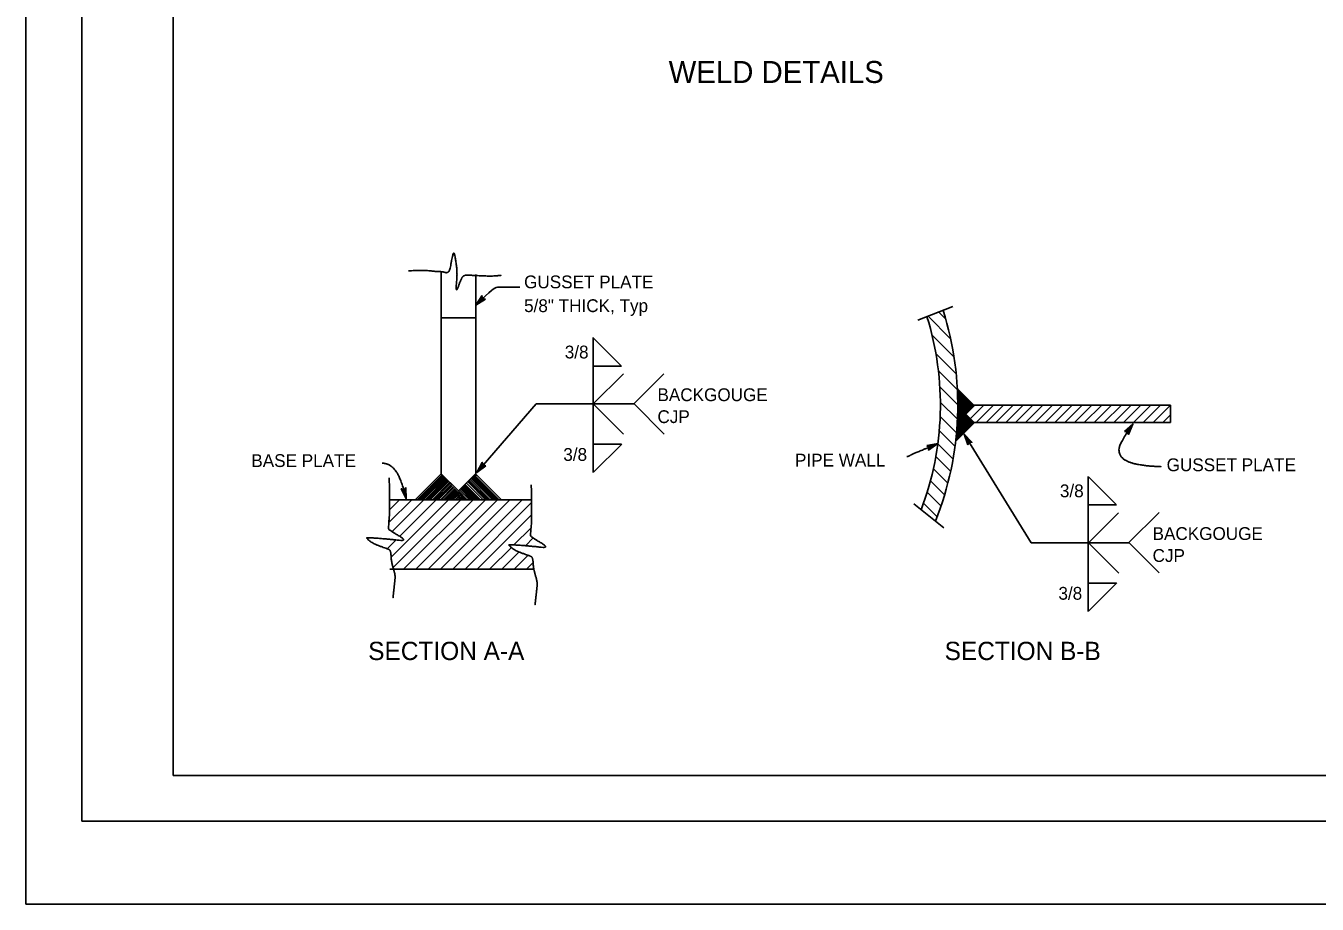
# Model space of a CAD drawing. Extents: x -894 to 866, y -476 to 714.
# Drawn here: x -894 to -188, y -476 to 4 of the extents above; entities that cross this region are included whole.
import ezdxf

# ---------------------------------------------------------------- set-up
doc = ezdxf.new("R2010")
doc.units = 0
for name, color, linetype in [('10 Sheet Format', 7, 'Continuous'), ('56 Stage 3 Anno', 7, 'Continuous'), ('57 Undefined', 7, 'Continuous'), ('60 Nongeo Data', 7, 'Continuous')]:
    doc.layers.add(name, color=color, linetype=linetype)

msp = doc.modelspace()

# ---------------------------------------------------------------- linework, layer by layer
at = {"layer": '10 Sheet Format'}
for p, q in [((-863.46, 668.96), (-863.46, -431.04)), ((-813.45, 643.96), (-813.45, -406.04)), ((-813.45, -406.04), (811.55, -406.04)), ((-863.46, -431.04), (836.55, -431.04))]:
    msp.add_line(p, q, dxfattribs=at)
for points in [[(-894.04, 713.58), (865.96, 713.58), (865.96, -476.42), (-894.04, -476.42)], [(-863.46, -431.04), (836.55, -431.04), (836.55, 668.96), (-863.46, 668.96)]]:
    msp.add_lwpolyline(points, close=True, dxfattribs=at)
at = {"layer": '56 Stage 3 Anno'}
for p, q in [((-644.49, -143.64), (-644.49, -143.64)), ((-642.61, -145.53), (-642.61, -145.53)), ((-647.8, -148.82), (-647.8, -148.82)), ((-583.65, -240.39), (-583.65, -166.52)), ((-583.62, -166.7), (-568.36, -181.96)), ((-568.17, -182.15), (-583.65, -182.15)), ((-583.61, -202.83), (-567.14, -186.36)), ((-561.39, -202.74), (-544.92, -186.27)), ((-647.25, -240.26), (-614.93, -202.81)), ((-614.93, -202.81), (-561.27, -202.81)), ((-583.49, -202.9), (-567.02, -219.37)), ((-561.27, -202.81), (-544.8, -219.28)), ((-292.94, -217.9), (-292.94, -217.9)), ((-288.35, -213.82), (-288.35, -213.82)), ((-568.14, -224.84), (-583.65, -224.84)), ((-583.54, -240.23), (-568.06, -224.75)), ((-401.19, -225.59), (-401.19, -225.59)), ((-395.16, -224.42), (-395.16, -224.42)), ((-344.05, -278.75), (-380.71, -219.33)), ((-380.71, -219.33), (-380.71, -219.33)), ((-378.7, -225.14), (-378.7, -225.14)), ((-376.43, -223.74), (-376.43, -223.74)), ((-290.78, -219.46), (-290.78, -219.46)), ((-400.12, -228.04), (-400.12, -228.04)), ((-644.34, -234.85), (-644.34, -234.85)), ((-642.32, -236.59), (-642.32, -236.59)), ((-647.25, -240.26), (-647.25, -240.26)), ((-312.77, -316.33), (-312.77, -242.46)), ((-312.75, -242.64), (-297.48, -257.9)), ((-688.7, -249.2), (-688.7, -249.2)), ((-686.12, -248.53), (-686.12, -248.53)), ((-685.91, -254.67), (-685.91, -254.67)), ((-297.29, -258.09), (-312.77, -258.09)), ((-312.74, -278.77), (-296.27, -262.3)), ((-290.52, -278.68), (-274.05, -262.21)), ((-344.05, -278.75), (-290.4, -278.75)), ((-312.61, -278.84), (-296.14, -295.3)), ((-290.4, -278.75), (-273.93, -295.22)), ((-297.27, -300.78), (-312.77, -300.78)), ((-312.66, -316.17), (-297.18, -300.69))]:
    msp.add_line(p, q, dxfattribs=at)
for points in [[(-642.61, -145.53), (-647.8, -148.82), (-644.49, -143.64), (-644.39, -144.04), (-646.82, -147.83), (-643.01, -145.43), (-643.41, -145.32), (-645.84, -146.87), (-644.29, -144.44), (-644.19, -144.84), (-644.86, -145.89), (-643.81, -145.22), (-644.12, -145.14), (-644.49, -143.64), (-644.12, -145.14)], [(-292.94, -217.9), (-288.35, -213.82), (-290.78, -219.46), (-290.94, -219.08), (-289.16, -214.95), (-292.53, -217.94), (-292.12, -217.97), (-289.96, -216.06), (-291.1, -218.7), (-291.27, -218.32), (-290.77, -217.18), (-291.71, -218.01), (-291.39, -218.04), (-290.78, -219.46), (-291.39, -218.04)], [(-401.19, -225.59), (-395.16, -224.42), (-400.12, -228.04), (-400.07, -227.63), (-396.43, -224.98), (-400.85, -225.83), (-400.52, -226.07), (-397.69, -225.52), (-400.01, -227.22), (-399.96, -226.81), (-398.95, -226.07), (-400.18, -226.31), (-399.92, -226.5), (-400.12, -228.04), (-399.92, -226.5)], [(-378.7, -225.14), (-380.71, -219.33), (-376.43, -223.74), (-376.85, -223.74), (-379.98, -220.51), (-378.51, -224.77), (-378.32, -224.41), (-379.27, -221.68), (-377.26, -223.75), (-377.67, -223.75), (-378.54, -222.86), (-378.13, -224.04), (-377.98, -223.76), (-376.43, -223.74), (-377.98, -223.76)], [(-642.32, -236.59), (-647.25, -240.26), (-644.34, -234.84), (-644.21, -235.24), (-646.35, -239.2), (-642.73, -236.52), (-643.13, -236.45), (-645.45, -238.17), (-644.08, -235.63), (-643.95, -236.02), (-644.54, -237.12), (-643.54, -236.38), (-643.86, -236.32), (-644.34, -234.84), (-643.86, -236.32)], [(-686.12, -248.53), (-685.91, -254.67), (-688.7, -249.2), (-688.3, -249.32), (-686.26, -253.33), (-686.41, -248.82), (-686.7, -249.12), (-686.6, -252), (-687.91, -249.43), (-687.51, -249.55), (-686.94, -250.66), (-686.99, -249.41), (-687.21, -249.64), (-688.7, -249.2), (-687.21, -249.64)]]:
    msp.add_lwpolyline(points, close=True, dxfattribs=at)
for points, degree in [([(-647.8, -148.82), (-639.16, -140.2), (-636.61, -138.52), (-631.54, -138.94), (-623.8, -138.94)], 3), ([(-288.35, -213.82), (-295.99, -224.42), (-295.99, -231.2), (-290.47, -235.02), (-281.13, -236.71), (-273.06, -237.14), (-273.06, -237.14)], 2), ([(-395.16, -224.42), (-401.95, -227.39), (-409.17, -230.35), (-411.3, -231.63), (-412.14, -231.63)], 2), ([(-685.91, -254.67), (-688.88, -243.22), (-693.98, -236.44), (-698.22, -235.17), (-699.07, -235.17)], 2)]:
    msp.add_open_spline(points, degree=degree, dxfattribs=at)
at = {"layer": '60 Nongeo Data'}
for p, q in [((-666.83, -241.57), (-666.83, -130.79)), ((-647.83, -242.14), (-647.83, -132.06)), ((-386.96, -149.61), (-406.05, -157.04)), ((-388.13, -167.13), (-400.42, -154.85)), ((-390.81, -156.4), (-394.62, -152.59)), ((-392.18, -151.73), (-392.19, -151.74)), ((-666.83, -155.73), (-647.83, -155.73)), ((-386.29, -177.04), (-398.36, -164.96)), ((-385.1, -186.29), (-396.23, -175.16)), ((-384.45, -195), (-394.84, -184.61)), ((-384.24, -203.26), (-394.05, -193.46)), ((-375.21, -203.6), (-384.43, -194.38)), ((-384.05, -194.76), (-384.39, -195.11)), ((-384.05, -194.76), (-384.39, -195.11)), ((-383.68, -195.13), (-384.36, -195.8)), ((-383.53, -195.28), (-384.34, -196.1)), ((-383.37, -195.44), (-384.33, -196.4)), ((-383.01, -195.8), (-384.3, -197.1)), ((-382.64, -196.17), (-384.28, -197.8)), ((-382.48, -196.32), (-384.27, -198.11)), ((-382.33, -196.48), (-384.26, -198.41)), ((-382.17, -196.63), (-384.25, -198.71)), ((-381.91, -196.9), (-384.24, -199.22)), ((-381.76, -197.05), (-384.23, -199.52)), ((-381.55, -197.26), (-384.22, -199.93)), ((-381.34, -197.47), (-384.21, -200.34)), ((-381.13, -197.67), (-384.21, -200.75)), ((-384.42, -211.15), (-393.75, -201.82)), ((-379.42, -199.39), (-384.25, -204.22)), ((-380.87, -197.94), (-384.2, -201.27)), ((-380.67, -198.14), (-384.2, -201.67)), ((-379.78, -199.03), (-384.2, -203.44)), ((-383.58, -204.79), (-384.2, -205.4)), ((-380.56, -198.25), (-384.19, -201.88)), ((-380.46, -198.35), (-384.19, -202.08)), ((-380.41, -198.4), (-384.19, -202.19)), ((-380.09, -198.71), (-384.19, -202.81)), ((-379.64, -199.3), (-384.19, -203.85)), ((-267.8, -203.48), (-384.19, -203.48)), ((-375.1, -213.16), (-384.19, -204.07)), ((-383.95, -204.42), (-384.19, -204.67)), ((-379.11, -199.7), (-383.94, -204.54)), ((-378.79, -200.01), (-383.63, -204.85)), ((-378.43, -200.38), (-383.27, -205.21)), ((-378.12, -200.69), (-382.95, -205.52)), ((-377.91, -200.9), (-382.75, -205.73)), ((-377.81, -201), (-382.64, -205.83)), ((-377.6, -201.21), (-382.43, -206.04)), ((-377.39, -201.41), (-382.23, -206.25)), ((-377.13, -201.68), (-381.97, -206.51)), ((-377.08, -201.73), (-381.91, -206.56)), ((-376.92, -201.89), (-381.76, -206.72)), ((-376.61, -202.2), (-381.45, -207.03)), ((-376.51, -202.3), (-381.34, -207.14)), ((-376.45, -202.35), (-381.29, -207.19)), ((-376.09, -202.72), (-380.93, -207.55)), ((-376.09, -202.72), (-380.93, -207.55)), ((-378.01, -200.8), (-380.68, -203.48)), ((-375.83, -202.98), (-380.67, -207.81)), ((-375.62, -203.18), (-380.46, -208.02)), ((-375.57, -203.24), (-380.41, -208.07)), ((-375.31, -203.5), (-380.15, -208.33)), ((-375.05, -203.65), (-379.94, -208.54)), ((-375.12, -203.73), (-379.94, -208.54)), ((-369.94, -203.48), (-377.79, -211.33)), ((-375.31, -203.48), (-377.79, -205.96)), ((-364.56, -203.48), (-374.06, -212.98)), ((-359.19, -203.48), (-368.69, -212.98)), ((-353.81, -203.48), (-363.31, -212.98)), ((-348.44, -203.48), (-357.94, -212.98)), ((-343.07, -203.48), (-352.57, -212.98)), ((-337.69, -203.48), (-347.19, -212.98)), ((-332.32, -203.48), (-341.82, -212.98)), ((-326.94, -203.48), (-336.44, -212.98)), ((-321.57, -203.48), (-331.07, -212.98)), ((-316.2, -203.48), (-325.7, -212.98)), ((-310.82, -203.48), (-320.32, -212.98)), ((-305.45, -203.48), (-314.95, -212.98)), ((-300.08, -203.48), (-309.58, -212.98)), ((-294.7, -203.48), (-304.2, -212.98)), ((-289.33, -203.48), (-298.83, -212.98)), ((-283.95, -203.48), (-293.45, -212.98)), ((-278.58, -203.47), (-288.08, -212.97)), ((-273.2, -203.47), (-282.7, -212.97)), ((-267.83, -203.47), (-277.33, -212.97)), ((-267.8, -212.97), (-267.8, -203.47)), ((-384.92, -218.71), (-393.87, -209.76)), ((-376.62, -211.75), (-385.01, -220.15)), ((-376.83, -211.54), (-384.96, -219.68)), ((-376.93, -211.44), (-384.94, -219.45)), ((-377.19, -211.18), (-384.89, -218.88)), ((-377.4, -210.97), (-384.85, -218.42)), ((-377.55, -210.81), (-384.82, -218.08)), ((-377.66, -210.71), (-384.8, -217.86)), ((-377.87, -210.5), (-384.76, -217.4)), ((-377.97, -210.4), (-384.74, -217.17)), ((-378.02, -210.35), (-384.73, -217.06)), ((-378.18, -210.19), (-384.71, -216.72)), ((-378.28, -210.09), (-384.69, -216.5)), ((-378.44, -209.93), (-384.67, -216.16)), ((-378.64, -209.73), (-384.63, -215.71)), ((-378.8, -209.57), (-384.61, -215.38)), ((-379.06, -209.31), (-384.57, -214.82)), ((-379.32, -209.05), (-384.53, -214.26)), ((-379.63, -208.74), (-384.49, -213.6)), ((-379.79, -208.58), (-384.47, -213.26)), ((-380, -208.37), (-384.45, -212.83)), ((-379.94, -208.43), (-384.45, -212.94)), ((-380.15, -208.22), (-384.43, -212.5)), ((-380.25, -208.11), (-384.42, -212.28)), ((-380.36, -208.01), (-384.41, -212.06)), ((-380.57, -207.8), (-384.39, -211.62)), ((-381.14, -207.23), (-384.33, -210.43)), ((-381.5, -206.87), (-384.3, -209.66)), ((-382.02, -206.35), (-384.27, -208.59)), ((-381.97, -206.4), (-384.27, -208.7)), ((-382.18, -206.19), (-384.26, -208.26)), ((-382.33, -206.03), (-384.25, -207.95)), ((-381.86, -206.5), (-384.25, -208.89)), ((-382.54, -205.83), (-384.24, -207.52)), ((-381.81, -206.56), (-384.24, -208.99)), ((-381.35, -207.02), (-384.24, -209.92)), ((-382.75, -205.62), (-384.23, -207.1)), ((-383.01, -205.36), (-384.22, -206.57)), ((-383.32, -205.05), (-384.21, -205.93)), ((-381.6, -206.77), (-384.19, -209.35)), ((-380.82, -207.54), (-384.02, -210.74)), ((-267.8, -208.82), (-271.96, -212.97)), ((-385.71, -225.98), (-394.34, -217.35)), ((-375.47, -212.9), (-385.28, -222.7)), ((-375.21, -213.16), (-385.28, -223.24)), ((-375.73, -212.64), (-385.22, -222.12)), ((-375.99, -212.38), (-385.15, -221.53)), ((-376.2, -212.17), (-385.1, -221.07)), ((-376.25, -212.12), (-385.09, -220.96)), ((-376.41, -211.96), (-385.06, -220.61)), ((-384.19, -212.98), (-267.8, -212.98)), ((-379.44, -212.98), (-382.26, -215.8)), ((-386.78, -232.97), (-395.13, -224.63)), ((-388.13, -239.68), (-396.18, -231.63)), ((-389.69, -246.19), (-397.55, -238.33)), ((-666.78, -241.02), (-680.97, -255.21)), ((-666.51, -241.88), (-679.9, -255.28)), ((-666.21, -241.59), (-679.83, -255.21)), ((-665.93, -241.88), (-679.26, -255.21)), ((-665.45, -242.35), (-678.31, -255.21)), ((-665.16, -242.64), (-677.74, -255.21)), ((-664.78, -243.02), (-676.98, -255.21)), ((-664.59, -243.21), (-676.59, -255.21)), ((-664.11, -243.69), (-675.64, -255.21)), ((-663.92, -243.88), (-675.26, -255.21)), ((-663.64, -244.16), (-674.69, -255.21)), ((-663.35, -244.45), (-674.12, -255.21)), ((-663.07, -244.74), (-673.54, -255.21)), ((-662.88, -244.93), (-673.16, -255.21)), ((-662.69, -245.12), (-672.78, -255.21)), ((-662.11, -245.69), (-671.64, -255.21)), ((-661.64, -246.16), (-670.69, -255.21)), ((-661.16, -246.64), (-669.73, -255.21)), ((-661.26, -247.13), (-669.35, -255.21)), ((-661.17, -247.22), (-669.16, -255.21)), ((-657.4, -250.4), (-666.78, -241.02)), ((-657.4, -250.4), (-648.02, -241.02)), ((-654.22, -247.21), (-646.22, -255.21)), ((-654.12, -247.12), (-646.02, -255.21)), ((-653.44, -247.03), (-645.26, -255.21)), ((-652.78, -246.36), (-643.93, -255.21)), ((-652.11, -245.7), (-642.59, -255.21)), ((-651.92, -245.51), (-642.21, -255.21)), ((-651.73, -245.32), (-641.83, -255.21)), ((-651.25, -244.84), (-640.88, -255.21)), ((-650.78, -244.36), (-639.92, -255.21)), ((-650.2, -243.79), (-638.78, -255.21)), ((-649.82, -243.41), (-638.02, -255.21)), ((-649.63, -243.22), (-637.64, -255.21)), ((-649.44, -243.03), (-637.26, -255.21)), ((-649.06, -242.65), (-636.49, -255.21)), ((-648.87, -242.46), (-636.11, -255.21)), ((-648.68, -242.27), (-635.73, -255.21)), ((-648.39, -241.98), (-635.16, -255.21)), ((-648.02, -241.02), (-633.66, -255.38)), ((-391.43, -252.5), (-399.14, -244.79)), ((-660.79, -247.6), (-668.4, -255.21)), ((-660.22, -248.17), (-667.26, -255.21)), ((-659.93, -248.46), (-666.68, -255.21)), ((-659.36, -249.03), (-665.54, -255.21)), ((-659.17, -249.22), (-665.16, -255.21)), ((-658.79, -249.6), (-664.4, -255.21)), ((-658.6, -249.79), (-664.02, -255.21)), ((-658.31, -250.08), (-663.44, -255.21)), ((-658.02, -250.37), (-662.87, -255.21)), ((-657.83, -250.56), (-662.49, -255.21)), ((-657.45, -250.94), (-661.73, -255.21)), ((-657.07, -251.32), (-660.97, -255.21)), ((-656.98, -251.41), (-660.78, -255.21)), ((-656.98, -251.41), (-660.78, -255.21)), ((-656.79, -251.6), (-660.39, -255.21)), ((-659.73, -253.32), (-657.84, -255.21)), ((-659.07, -252.66), (-656.51, -255.21)), ((-658.97, -252.56), (-656.32, -255.21)), ((-656.02, -252.37), (-658.87, -255.21)), ((-658.49, -252.08), (-655.36, -255.21)), ((-658.21, -251.8), (-654.79, -255.21)), ((-657.73, -251.32), (-653.84, -255.21)), ((-657.54, -251.13), (-653.46, -255.21)), ((-657.36, -250.36), (-652.51, -255.21)), ((-656.79, -249.79), (-651.36, -255.21)), ((-656.31, -249.31), (-650.41, -255.21)), ((-656.12, -249.12), (-650.03, -255.21)), ((-655.84, -248.9), (-649.52, -255.21)), ((-655.65, -248.64), (-649.08, -255.21)), ((-655.39, -248.41), (-648.59, -255.21)), ((-655.17, -248.17), (-648.12, -255.21)), ((-654.97, -248.01), (-647.77, -255.21)), ((-654.79, -247.79), (-647.36, -255.21)), ((-654.69, -247.69), (-647.17, -255.21)), ((-653.92, -247.51), (-646.22, -255.21)), ((-393.37, -258.63), (-400.94, -251.06)), ((-695.43, -267.71), (-682.93, -255.21)), ((-695.11, -260.67), (-689.65, -255.21)), ((-617.37, -255.21), (-694.86, -255.21)), ((-694.17, -286.6), (-662.78, -255.21)), ((-693.62, -272.62), (-676.21, -255.21)), ((-693.12, -292.27), (-656.06, -255.21)), ((-689.6, -275.32), (-669.5, -255.21)), ((-687.34, -293.21), (-649.34, -255.21)), ((-680.62, -293.21), (-642.63, -255.21)), ((-673.91, -293.21), (-635.91, -255.21)), ((-667.19, -293.21), (-629.19, -255.21)), ((-660.47, -293.21), (-622.47, -255.21)), ((-653.75, -293.21), (-617.36, -256.81)), ((-391.81, -270.51), (-408.26, -257.54)), ((-395.54, -264.52), (-402.91, -257.14)), ((-647.04, -293.21), (-617.37, -263.54)), ((-627.04, -279.93), (-617.63, -270.52)), ((-696.37, -282.08), (-691.45, -277.17)), ((-640.32, -293.21), (-628.41, -281.3)), ((-620.76, -280.37), (-616.45, -276.06)), ((-633.6, -293.21), (-624.14, -283.75)), ((-626.89, -293.21), (-619.25, -285.57)), ((-620.17, -293.21), (-616.55, -289.59)), ((-694.86, -293.21), (-616.04, -293.21)), ((-618.86, -293.21), (-619.25, -293.21))]:
    msp.add_line(p, q, dxfattribs=at)
for radius, start, end in [(161.5, 339.20215, 17.39891), (171, 338.20485, 17.61337)]:
    msp.add_arc((-555.19, -203.39), radius, start, end, dxfattribs=at)
for points in [[(-684.63, -130.02), (-675.71, -129.6), (-669.77, -130.44), (-665.94, -130.44), (-663.82, -131.29), (-662.12, -130.02), (-660.42, -120.69), (-659.57, -119.85), (-657.87, -130.87), (-658.72, -139.35), (-658.3, -141.04), (-656.17, -135.11), (-654.48, -132.14), (-648.95, -132.56), (-639.61, -132.99), (-634.51, -132.56), (-634.09, -132.56)], [(-695.25, -243.22), (-694.82, -260.61), (-695.67, -270.36), (-695.67, -271.63), (-684.63, -277.99), (-695.67, -276.72), (-707.57, -275.87), (-707.57, -276.3), (-704.17, -279.26), (-695.67, -282.23), (-694.4, -283.08), (-693.98, -289.86), (-691.85, -296.22), (-692.28, -300.89), (-693.13, -308.09), (-693.13, -308.94)], [(-617.52, -247.04), (-617.1, -264.42), (-617.95, -274.17), (-617.95, -275.45), (-606.91, -281.81), (-617.95, -280.54), (-629.84, -279.69), (-629.84, -280.11), (-626.44, -283.08), (-617.95, -286.05), (-616.67, -286.9), (-616.25, -293.68), (-614.13, -300.04), (-614.55, -304.7), (-615.4, -311.91), (-615.4, -312.76)]]:
    msp.add_open_spline(points, degree=2, dxfattribs=at)

# ---------------------------------------------------------------- texts
at = {"layer": '57 Undefined'}
for s, height, p in [('WELD DETAILS', 12, (-542.37, -27.26)), ('GUSSET PLATE', 7, (-621.45, -139.58)), ('5/8" THICK, Typ', 7, (-621.45, -152.58)), ('3/8', 7, (-599.19, -177.92)), ('BACKGOUGE', 7, (-548.49, -201.29)), ('CJP', 7, (-548.49, -213.29)), ('BASE PLATE', 7, (-770.67, -237.32)), ('3/8', 7, (-600, -233.96)), ('PIPE WALL', 7, (-473.23, -237.06)), ('GUSSET PLATE', 7, (-269.93, -239.61)), ('3/8', 7, (-328.32, -253.86)), ('BACKGOUGE', 7, (-277.61, -277.23)), ('CJP', 7, (-277.61, -289.23)), ('3/8', 7, (-329.12, -309.9)), ('SECTION A-A', 10, (-706.74, -342.91)), ('SECTION B-B', 10, (-391.39, -342.91))]:
    msp.add_text(s, height=height, dxfattribs=at).set_placement(p)

doc.saveas('drawing.dxf')
